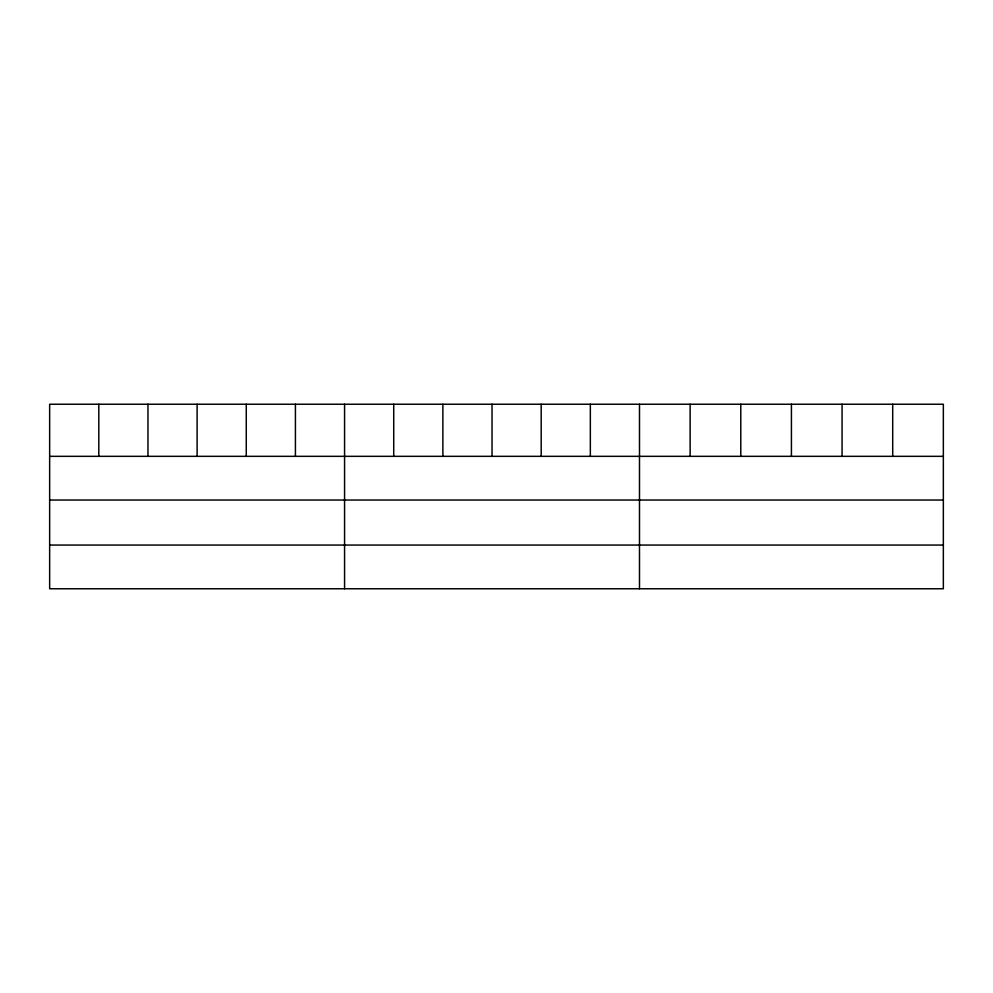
<?xml version="1.0" encoding="UTF-8"?>
<svg xmlns="http://www.w3.org/2000/svg" width="993" height="993" viewBox="0 0 993 993"><rect width="100%" height="100%" fill="white"/><g stroke="black" fill="none" stroke-linecap="round" stroke-linejoin="round"><path stroke-width="1.49" d="M943.35 500.038L943.35 404.238L49.65 404.238L49.65 588.762L943.35 588.762L943.35 500.038L49.65 500.038M49.65 456.333L943.35 456.333M49.65 545.058L943.35 545.058M892.707 404.238L892.707 456.333M842.064 404.238L842.064 456.333M791.421 404.238L791.421 456.333M740.778 404.238L740.778 456.333M690.135 404.238L690.135 456.333M639.492 404.238L639.492 588.762M590.339 404.238L590.339 456.333M541.185 404.238L541.185 456.333M492.031 404.238L492.031 456.333M442.878 404.238L442.878 456.333M393.724 404.238L393.724 456.333M344.571 404.238L344.571 588.762M295.418 404.238L295.418 456.333M246.264 404.238L246.264 456.333M197.111 404.238L197.111 456.333M147.957 404.238L147.957 456.333M98.803 404.238L98.803 456.333"/></g></svg>
